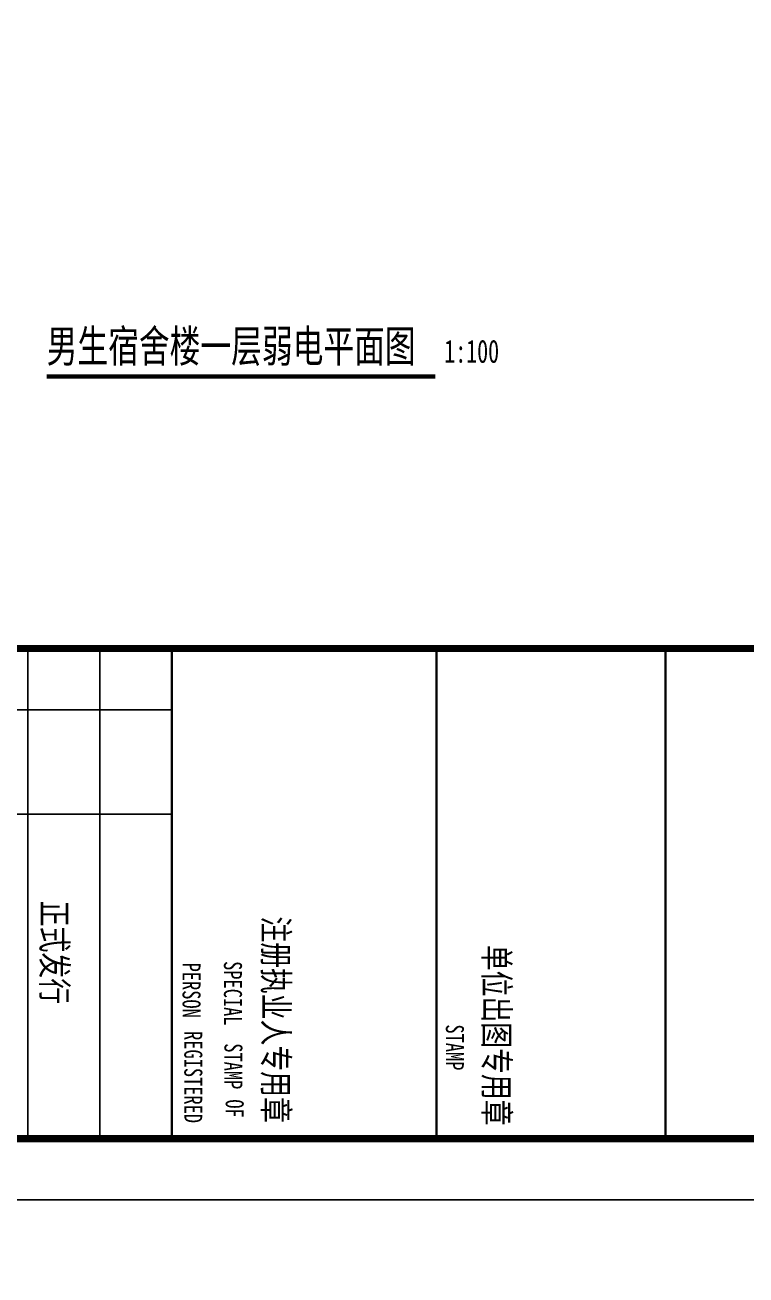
# Model space of a CAD drawing. Extents: x 552102 to 973302, y -80747 to 40012826.
# Drawn here: x 577763 to 589536, y 29897 to 50299 of the extents above; entities that cross this region are included whole.
import ezdxf

# ---------------------------------------------------------------- set-up
doc = ezdxf.new("R2010")
doc.units = 0
doc.header["$LTSCALE"] = 1000
doc.header["$MEASUREMENT"] = 0
for name, color, linetype in [('DIM_SYMB', 3, 'Continuous'), ('PUB_TEXT', 7, 'Continuous'), ('PUB_TITLE', 7, 'Continuous'), ('TK', 126, 'Continuous')]:
    doc.layers.add(name, color=color, linetype=linetype)
doc.styles.add('-宋体', font='', dxfattribs={"width": 0.8})
doc.styles.add('黑体', font='simhei.ttf', dxfattribs={"width": 0.7})
doc.styles.get('-宋体').set_extended_font_data('SimSun')

# ---------------------------------------------------------------- blocks, each defined once
blk = doc.blocks.new('电气图框')
at = {"layer": 'TK'}
for p, q in [((375932, 251356), (375932, 298415)), ((383932, 286473), (375932, 286473)), ((375932, 286473), (383932, 286473)), ((383904, 282735), (376902, 282735)), ((375932, 278415), (383932, 278415)), ((376933, 274886), (376933, 278415)), ((378638, 278415), (378638, 264298)), ((375932, 277239), (383932, 277239)), ((375932, 276062), (383932, 276062))]:
    blk.add_line(p, q, dxfattribs=at)
at = {"layer": 'TK', "const_width": 118}
blk.add_lwpolyline([(375932, 308756), (383932, 308756), (383932, 251356), (375932, 251356)], close=True, dxfattribs=at)
at = {"layer": 'TK', "const_width": 40}
for points in [[(375932, 286473), (383932, 286473)], [(375932, 282735), (383904, 282735)], [(375932, 278415), (383932, 278415)]]:
    blk.add_lwpolyline(points, dxfattribs=at)
at = {"layer": 'TK', "style": '-宋体', "width": 0.75}
for s, height, p in [('单位出图专用章', 411.8, (380770, 283512)), ('STAMP', 294.1, (382068, 282888)), ('注册执业人专用章', 411.8, (380304, 279908)), ('SPECIAL', 294.1, (381035, 279264)), ('STAMP', 294.1, (382376, 279272)), ('OF', 294.1, (383291, 279293)), ('REGISTERED', 294.1, (382177, 278617)), ('PERSON', 294.1, (381060, 278588)), ('正式发行', 411.8, (380050, 276293))]:
    blk.add_text(s, height=height, dxfattribs=at).set_placement(p)

msp = doc.modelspace()

# ---------------------------------------------------------------- linework, layer by layer
at = {"layer": 'DIM_SYMB', "const_width": 70}
msp.add_lwpolyline([(578117, 44563), (584464, 44563)], dxfattribs=at)
at = {"layer": 'PUB_TITLE', "color": 1}
msp.add_lwpolyline([(552102, 31122), (611502, 31122), (611502, 115222), (552102, 115222)], close=True, dxfattribs=at)
at = {"layer": 'PUB_TITLE', "color": 1, "const_width": 100}
msp.add_lwpolyline([(553102, 32122), (610502, 32122), (610502, 112722), (553102, 112722)], close=True, dxfattribs=at)
at = {"layer": 'PUB_TITLE', "color": 4}
msp.add_lwpolyline([(552102, -52978), (611502, -52978), (611502, 31122), (552102, 31122)], close=True, dxfattribs=at)

# ---------------------------------------------------------------- block references
at = {"rotation": 270}
msp.add_blockref('电气图框', (301747, 416055), dxfattribs=at)

# ---------------------------------------------------------------- texts
at = {"layer": 'PUB_TEXT', "style": '黑体', "width": 0.7}
for s, height, p in [('男生宿舍楼一层弱电平面图', 525.74, (578117, 44795)), ('1:100', 375.5, (584610, 44786))]:
    msp.add_text(s, height=height, dxfattribs=at).set_placement(p)

doc.saveas('drawing.dxf')
